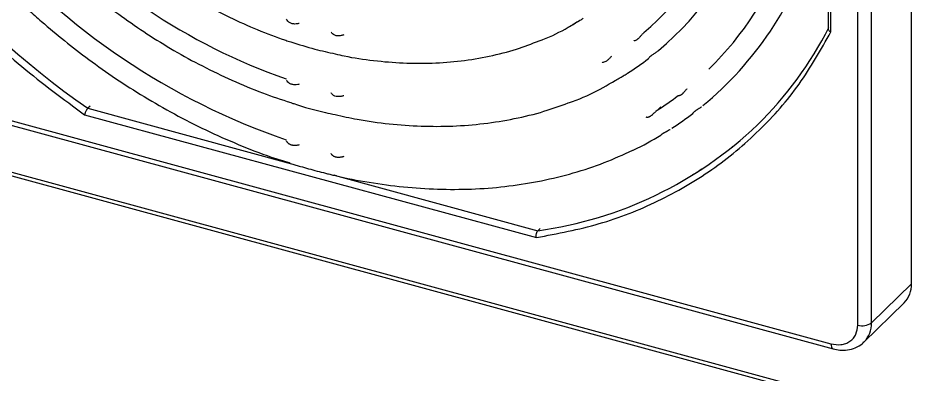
# Model space of a CAD drawing. Header units: millimetres. Extents: x 0 to 279, y 0 to 216.
# Drawn here: x 189.76 to 197.31, y 67.38 to 70.31 of the extents above; entities that cross this region are included whole.
import ezdxf

# ---------------------------------------------------------------- set-up
doc = ezdxf.new("R2010")
doc.units = ezdxf.units.MM

msp = doc.modelspace()

# ---------------------------------------------------------------- linework, layer by layer
at = {"color": 7, "linetype": 'Continuous', "lineweight": 25}
for p, q in [((197.1286, 68.1281), (197.1286, 76.4498)), ((196.6855, 67.7876), (196.6855, 76.1092)), ((196.798, 67.8055), (196.798, 76.1272)), ((196.4421, 73.8337), (196.4421, 70.2213)), ((196.4643, 70.2026), (196.4643, 73.8144)), ((203.0981, 65.4056), (185.8767, 70.086)), ((203.0981, 65.3747), (185.9291, 70.0409)), ((187.8781, 69.9669), (196.4643, 67.6334)), ((187.8952, 69.9245), (196.4814, 67.5909)), ((190.3545, 69.5924), (190.335, 69.5735)), ((190.335, 69.5735), (192.0159, 69.1166)), ((190.3079, 69.5208), (194.0346, 68.508)), ((195.1089, 69.3835), (195.1238, 69.3935)), ((191.9942, 69.1257), (192.0011, 69.1235)), ((192.3865, 69.0168), (192.3655, 69.0216)), ((192.3655, 69.0216), (194.0463, 68.5648)), ((194.0463, 68.5648), (194.0658, 68.5838)), ((196.798, 67.8055), (197.1286, 68.1281)), ((196.7361, 67.6471), (197.0666, 67.9697))]:
    msp.add_line(p, q, dxfattribs=at)
at = {"color": 8, "linetype": 'Continuous', "lineweight": 25, "flags": 128}
msp.add_lwpolyline([(196.4643, 67.6334), (196.4651, 67.6202), (196.4673, 67.6089), (196.4709, 67.6001), (196.4757, 67.594), (196.4813, 67.5909)], dxfattribs=at)
at = {"color": 7, "linetype": 'Continuous', "lineweight": 25}
for centre, radius, start, end in [((194.1622, 75.1143), 6.7341, 202.35941, 235.36597), ((193.6457, 74.584), 5.0545, 221.46019, 250.64062), ((193.3738, 72.0279), 2.3968, 310.22972, 338.43735), ((193.4026, 71.9919), 2.5422, 310.1551, 341.6588), ((193.8479, 74.7778), 5.7773, 221.06767, 251.03314), ((193.568, 71.8228), 2.8888, 309.54948, 342.53635), ((193.5279, 71.8641), 2.7558, 314.46088, 339.19104), ((193.7089, 71.6338), 3.0728, 314.37016, 333.00573), ((193.452, 71.9591), 2.4853, 302.45295, 307.3316), ((193.566, 71.8429), 2.7143, 302.65882, 307.12574), ((193.6218, 71.786), 2.8263, 302.7474, 307.03716), ((196.9135, 68.121), 0.2152, 315.35447, 1.91129), ((196.7237, 67.9102), 0.1284, 252.69603, 305.39891)]:
    msp.add_arc(centre, radius, start, end, dxfattribs=at)
at = {"color": 8, "linetype": 'Continuous', "lineweight": 25}
for centre, radius, start, end in [((193.6007, 71.8068), 3.2725, 277.82742, 313.60552), ((196.583, 67.7983), 0.2152, 315.30635, 1.91267)]:
    msp.add_arc(centre, radius, start, end, dxfattribs=at)
at = {"color": 7, "linetype": 'Continuous', "lineweight": 25}
for points, knots in [([(187.8781, 72.5361), (187.9616, 72.3439), (188.1294, 71.9576), (188.4632, 71.3974), (188.8528, 70.861), (189.297, 70.3626), (189.7815, 69.9074), (190.133, 69.6493), (190.3079, 69.5208)], [0, 0, 0, 0, 0.165133, 0.331912, 0.5, 0.668098, 0.834872, 1, 1, 1, 1]), ([(190.2101, 71.2612), (190.2861, 71.1861), (190.3928, 71.0807), (190.5595, 70.9359), (190.7053, 70.8175), (190.8847, 70.6853), (191.0785, 70.5566), (191.2866, 70.4338), (191.5057, 70.32), (191.7337, 70.2195), (191.9022, 70.1531), (191.9945, 70.1256), (192.0081, 70.1215)], [0, 0, 0, 0, 0.145504, 0.204199, 0.301578, 0.402524, 0.510648, 0.623312, 0.739462, 0.858266, 0.979152, 1, 1, 1, 1]), ([(189.8937, 70.9523), (189.9755, 70.8712), (190.0904, 70.7574), (190.2692, 70.6002), (190.4253, 70.4714), (190.6172, 70.3265), (190.8243, 70.1843), (191.0466, 70.0472), (191.2809, 69.9187), (191.5248, 69.8018), (191.7685, 69.7), (191.9311, 69.6459), (192.0091, 69.62)], [0, 0, 0, 0, 0.133551, 0.187329, 0.276579, 0.369106, 0.468228, 0.571534, 0.678057, 0.787034, 0.897933, 1, 1, 1, 1]), ([(189.5772, 70.6434), (189.6646, 70.5567), (189.7871, 70.4351), (189.9773, 70.2663), (190.143, 70.1276), (190.3465, 69.971), (190.5659, 69.8163), (190.8014, 69.6659), (191.0497, 69.5236), (191.3083, 69.3919), (191.5754, 69.2737), (191.805, 69.184), (191.9455, 69.1407), (191.9942, 69.1257)], [0, 0, 0, 0, 0.124911, 0.175131, 0.258497, 0.344931, 0.437534, 0.534061, 0.633611, 0.735469, 0.839135, 0.944247, 1, 1, 1, 1]), ([(192.0782, 70.2726), (192.0747, 70.2717), (192.0627, 70.2689), (192.04, 70.2667), (192.0136, 70.2707), (191.9923, 70.2823), (191.9786, 70.2959), (191.9755, 70.3041), (191.9745, 70.3069)], [0, 0, 0, 0, 0.084372, 0.288634, 0.500091, 0.696203, 0.895801, 1, 1, 1, 1]), ([(194.0583, 70.1299), (194.0683, 70.1335), (194.1518, 70.1635), (194.2646, 70.2193), (194.3608, 70.2799), (194.3926, 70.2999)], [0, 0, 0, 0, 0.08368, 0.696509, 1, 1, 1, 1]), ([(194.3293, 70.2601), (194.3294, 70.2598), (194.3299, 70.2589), (194.3369, 70.2657), (194.3515, 70.2756), (194.3726, 70.2869), (194.3974, 70.2988), (194.4127, 70.3093), (194.4206, 70.3148)], [0, 0, 0, 0, 0.10926, 0.284644, 0.466406, 0.637576, 0.811406, 1, 1, 1, 1]), ([(196.4643, 70.2026), (196.4615, 70.2041), (196.4561, 70.2069), (196.4488, 70.2129), (196.4442, 70.2193), (196.4422, 70.2248), (196.4423, 70.2273), (196.4423, 70.2281)], [0, 0, 0, 0, 0.224937, 0.42031, 0.72131, 0.909986, 1, 1, 1, 1]), ([(192.4467, 70.1785), (192.4433, 70.1774), (192.4315, 70.1737), (192.409, 70.1695), (192.3823, 70.1704), (192.3605, 70.1796), (192.3468, 70.1913), (192.3439, 70.1983), (192.343, 70.2007)], [0, 0, 0, 0, 0.083448, 0.28704, 0.505343, 0.706517, 0.902074, 1, 1, 1, 1]), ([(194.0346, 68.508), (194.2095, 68.5414), (194.561, 68.6085), (195.0455, 68.8003), (195.4897, 69.0572), (195.8793, 69.3818), (196.2131, 69.7606), (196.3809, 70.0558), (196.4643, 70.2026)], [0, 0, 0, 0, 0.165133, 0.331912, 0.5, 0.668098, 0.834872, 1, 1, 1, 1]), ([(194.9218, 70.198), (194.9155, 70.1915), (194.9029, 70.1787), (194.8854, 70.1573), (194.8681, 70.1403), (194.8529, 70.1311), (194.842, 70.1288), (194.841, 70.1303), (194.8405, 70.1309)], [0, 0, 0, 0, 0.175643, 0.350546, 0.537552, 0.710153, 0.878512, 1, 1, 1, 1]), ([(192.0081, 70.1215), (192.0743, 70.1002), (192.1968, 70.0607), (192.3195, 70.0344), (192.3759, 70.0223)], [0, 0, 0, 0, 0.540208, 1, 1, 1, 1]), ([(192.3759, 70.0223), (192.4002, 70.0165), (192.5061, 69.9913), (192.6934, 69.9648), (192.9365, 69.9437), (193.1775, 69.943), (193.415, 69.9613), (193.6471, 70.0002), (193.8633, 70.0547), (193.9964, 70.106), (194.0583, 70.1299)], [0, 0, 0, 0, 0.040749, 0.17718, 0.314779, 0.45348, 0.59327, 0.734187, 0.876319, 1, 1, 1, 1]), ([(194.654, 69.9999), (194.6512, 69.9975), (194.6418, 69.989), (194.6263, 69.973), (194.6074, 69.9585), (194.5908, 69.9515), (194.5785, 69.9509), (194.5767, 69.9532), (194.576, 69.9542)], [0, 0, 0, 0, 0.0807977, 0.276601, 0.4797702, 0.6682694, 0.8594763, 1, 1, 1, 1]), ([(195.0419, 70.0489), (195.0349, 70.0433), (195.0209, 70.032), (194.9973, 70.0178), (194.9776, 70.0042), (194.965, 69.9921), (194.9592, 69.9834), (194.9594, 69.9834), (194.9594, 69.9834)], [0, 0, 0, 0, 0.175848, 0.351213, 0.533314, 0.70454, 0.877954, 1, 1, 1, 1]), ([(194.2973, 69.6178), (194.3095, 69.6219), (194.4014, 69.653), (194.5577, 69.7266), (194.6939, 69.8068), (194.7593, 69.8453)], [0, 0, 0, 0, 0.073263, 0.554367, 1, 1, 1, 1]), ([(194.6949, 69.8063), (194.6951, 69.806), (194.6955, 69.8052), (194.7023, 69.8121), (194.7168, 69.8222), (194.7378, 69.8337), (194.7625, 69.8457), (194.7777, 69.8563), (194.7856, 69.8619)], [0, 0, 0, 0, 0.109186, 0.284509, 0.466565, 0.637749, 0.811121, 1, 1, 1, 1]), ([(192.0782, 69.7722), (192.0747, 69.7713), (192.0628, 69.7684), (192.04, 69.7661), (192.0137, 69.7699), (191.9923, 69.7813), (191.9785, 69.7948), (191.9755, 69.8028), (191.9745, 69.8056)], [0, 0, 0, 0, 0.08427, 0.288487, 0.500386, 0.696985, 0.896408, 1, 1, 1, 1]), ([(192.4467, 69.6772), (192.4433, 69.6761), (192.4315, 69.6725), (192.4089, 69.6684), (192.3823, 69.6697), (192.3606, 69.679), (192.3468, 69.6908), (192.3439, 69.6979), (192.343, 69.7002)], [0, 0, 0, 0, 0.083443, 0.287037, 0.50472, 0.705635, 0.901612, 1, 1, 1, 1]), ([(195.2761, 69.7331), (195.2736, 69.7304), (195.2691, 69.7255), (195.2628, 69.7182), (195.2569, 69.7115), (195.2511, 69.7049), (195.2461, 69.6997), (195.2422, 69.6958), (195.2382, 69.6921), (195.2334, 69.688), (195.228, 69.6841), (195.2231, 69.6811), (195.2184, 69.6789), (195.2143, 69.6775), (195.2108, 69.6767), (195.2077, 69.6764), (195.2059, 69.6767), (195.2048, 69.6771), (195.2045, 69.6774), (195.2044, 69.6776)], [0, 0, 0, 0, 0.0800597, 0.1441154, 0.2081685, 0.2751057, 0.3432145, 0.377575, 0.411363, 0.4835086, 0.5465113, 0.6095117, 0.6759453, 0.7377108, 0.7994722, 0.8639817, 0.9326844, 0.9673469, 1, 1, 1, 1]), ([(192.0091, 69.62), (192.017, 69.6173), (192.1116, 69.5843), (192.234, 69.5509), (192.348, 69.5274), (192.375, 69.5219)], [0, 0, 0, 0, 0.065041, 0.778162, 1, 1, 1, 1]), ([(192.375, 69.5219), (192.4358, 69.5083), (192.5851, 69.475), (192.8221, 69.4431), (193.0852, 69.4237), (193.3459, 69.4244), (193.6028, 69.4445), (193.8542, 69.4853), (194.0874, 69.5415), (194.2311, 69.5937), (194.2973, 69.6178)], [0, 0, 0, 0, 0.089353, 0.219567, 0.350748, 0.48285, 0.615868, 0.749834, 0.884816, 1, 1, 1, 1]), ([(190.335, 69.5735), (190.3324, 69.5706), (190.3284, 69.5661), (190.3229, 69.5574), (190.3181, 69.5486), (190.3136, 69.539), (190.31, 69.529), (190.3086, 69.5237), (190.3079, 69.5208)], [0, 0, 0, 0, 0.241349, 0.368305, 0.499281, 0.708229, 0.843853, 1, 1, 1, 1]), ([(195.0307, 69.5577), (195.0285, 69.5559), (195.0252, 69.5531), (195.0185, 69.547), (195.0119, 69.5406), (195.0045, 69.5332), (194.9981, 69.5269), (194.9917, 69.521), (194.9864, 69.5163), (194.9822, 69.5129), (194.9779, 69.5097), (194.9728, 69.5063), (194.967, 69.5031), (194.9617, 69.5007), (194.9566, 69.4991), (194.9521, 69.4982), (194.948, 69.4979), (194.9445, 69.4982), (194.9422, 69.4988), (194.9409, 69.4996), (194.9403, 69.5), (194.9402, 69.5003), (194.9402, 69.5003)], [0, 0, 0, 0, 0.057568, 0.086625, 0.175925, 0.233469, 0.291011, 0.351274, 0.410914, 0.441004, 0.470587, 0.533751, 0.589208, 0.644661, 0.702948, 0.759167, 0.815383, 0.87405, 0.93693, 0.968664, 0.999853, 1, 1, 1, 1]), ([(195.0307, 69.5577), (195.0375, 69.5634), (195.0492, 69.5732), (195.0574, 69.581), (195.0609, 69.5843)], [0, 0, 0, 0, 0.578559, 1, 1, 1, 1]), ([(195.3238, 69.5293), (195.3238, 69.5293), (195.3238, 69.5294), (195.3244, 69.5305), (195.3258, 69.5328), (195.3277, 69.5354), (195.3303, 69.5387), (195.3332, 69.5418), (195.336, 69.5445), (195.3391, 69.5473), (195.3435, 69.5509), (195.3494, 69.5553), (195.3557, 69.5597), (195.3626, 69.5642), (195.3697, 69.5687), (195.3771, 69.5733), (195.3847, 69.5782), (195.3908, 69.5823), (195.3942, 69.5848), (195.3951, 69.5854)], [0, 0, 0, 0, 0.02169, 0.1209053, 0.18478, 0.2486518, 0.3154135, 0.383258, 0.4174789, 0.45114, 0.5229001, 0.5865257, 0.6501492, 0.7172214, 0.7796985, 0.8421722, 0.9074813, 0.9755118, 1, 1, 1, 1]), ([(195.0606, 69.3522), (195.0608, 69.3523), (195.0612, 69.3525), (195.0629, 69.3541), (195.0653, 69.3563), (195.0684, 69.359), (195.0718, 69.3616), (195.0749, 69.3639), (195.0783, 69.3663), (195.0831, 69.3693), (195.0893, 69.373), (195.096, 69.3767), (195.1032, 69.3806), (195.1107, 69.3845), (195.1185, 69.3885), (195.1265, 69.3929), (195.133, 69.3967), (195.1367, 69.3991), (195.1378, 69.3997)], [0, 0, 0, 0, 0.060051, 0.128716, 0.197378, 0.269289, 0.340517, 0.376447, 0.411783, 0.487124, 0.554125, 0.621123, 0.691545, 0.759372, 0.827195, 0.898047, 0.971855, 1, 1, 1, 1]), ([(194.8286, 69.2279), (194.8316, 69.2292), (194.9131, 69.2642), (194.9881, 69.3092), (195.0604, 69.3525)], [0, 0, 0, 0, 0.036398, 1, 1, 1, 1]), ([(192.0785, 69.2717), (192.0749, 69.2709), (192.0684, 69.2694), (192.0588, 69.2679), (192.0498, 69.267), (192.0407, 69.2667), (192.033, 69.267), (192.0271, 69.2677), (192.0211, 69.2687), (192.0141, 69.2705), (192.0064, 69.2735), (191.9994, 69.277), (191.9931, 69.2812), (191.9873, 69.2859), (191.9823, 69.291), (191.9779, 69.2966), (191.975, 69.3013), (191.9736, 69.304), (191.9733, 69.3048)], [0, 0, 0, 0, 0.0842441, 0.1512119, 0.2181787, 0.2883103, 0.3577177, 0.3927357, 0.4271638, 0.5006723, 0.5652117, 0.6297467, 0.6975788, 0.7630057, 0.8284285, 0.8967035, 0.9698811, 1, 1, 1, 1]), ([(195.585, 69.2058), (195.5858, 69.2058), (195.5875, 69.2057), (195.5972, 69.2123), (195.6108, 69.2225), (195.6277, 69.2362), (195.6446, 69.2504), (195.654, 69.2587), (195.6564, 69.2609)], [0, 0, 0, 0, 0.1839, 0.386988, 0.520957, 0.724375, 0.927794, 1, 1, 1, 1]), ([(192.447, 69.1761), (192.4434, 69.1751), (192.4371, 69.1733), (192.4276, 69.1712), (192.4187, 69.1697), (192.4096, 69.1687), (192.402, 69.1684), (192.396, 69.1686), (192.3899, 69.1691), (192.3827, 69.1704), (192.3748, 69.1726), (192.3677, 69.1756), (192.3612, 69.1793), (192.3555, 69.1834), (192.3506, 69.1879), (192.3463, 69.1929), (192.3434, 69.197), (192.3421, 69.1994), (192.3418, 69.2001)], [0, 0, 0, 0, 0.083506, 0.150319, 0.21713, 0.286949, 0.357989, 0.393829, 0.429072, 0.504323, 0.570038, 0.63575, 0.705044, 0.769468, 0.833888, 0.901175, 0.972835, 1, 1, 1, 1]), ([(192.3865, 69.0174), (192.3936, 69.0156), (192.4952, 68.9895), (192.6916, 68.9562), (192.9747, 68.9193), (193.2563, 68.9035), (193.5351, 68.9067), (193.8098, 68.9301), (194.079, 68.9737), (194.3412, 69.0382), (194.5931, 69.1209), (194.7509, 69.1926), (194.8286, 69.2279)], [0, 0, 0, 0, 0.008082, 0.115833, 0.22435, 0.333575, 0.443484, 0.554076, 0.665378, 0.777438, 0.890327, 1, 1, 1, 1]), ([(192.0159, 69.1166), (192.0278, 69.113), (192.0516, 69.1056), (192.0983, 69.0917), (192.156, 69.0753), (192.225, 69.0565), (192.2831, 69.0416), (192.3299, 69.03), (192.3536, 69.0244), (192.3655, 69.0216)], [0, 0, 0, 0, 0.1053631, 0.2107547, 0.4078682, 0.6049791, 0.8020914, 0.9010357, 1, 1, 1, 1]), ([(195.3213, 69.028), (195.3224, 69.0276), (195.3247, 69.0267), (195.3356, 69.0319), (195.3504, 69.0406), (195.3685, 69.0527), (195.3864, 69.0657), (195.3962, 69.0735), (195.3988, 69.0756)], [0, 0, 0, 0, 0.183472, 0.386754, 0.521132, 0.724384, 0.92764, 1, 1, 1, 1]), ([(194.0346, 68.508), (194.0341, 68.5112), (194.0331, 68.5171), (194.0331, 68.5281), (194.0342, 68.5386), (194.0368, 68.5481), (194.0403, 68.5573), (194.044, 68.5618), (194.0463, 68.5648)], [0, 0, 0, 0, 0.156123, 0.291738, 0.500719, 0.631679, 0.75863, 1, 1, 1, 1]), ([(196.4643, 67.6334), (196.4922, 67.6287), (196.5351, 67.6215), (196.5866, 67.6341), (196.6218, 67.6523), (196.6504, 67.6786), (196.6779, 67.7211), (196.6825, 67.7614), (196.6855, 67.7876)], [0, 0, 0, 0, 0.239443, 0.369664, 0.5, 0.630221, 0.760557, 1, 1, 1, 1]), ([(196.4815, 67.5914), (196.4998, 67.5872), (196.5397, 67.578), (196.6028, 67.5798), (196.6666, 67.5981), (196.7132, 67.622), (196.731, 67.6442), (196.7344, 67.6484)], [0, 0, 0, 0, 0.19691, 0.431282, 0.677688, 0.939213, 1, 1, 1, 1])]:
    msp.add_open_spline(points, degree=3, knots=knots, dxfattribs=at)

doc.saveas('drawing.dxf')
